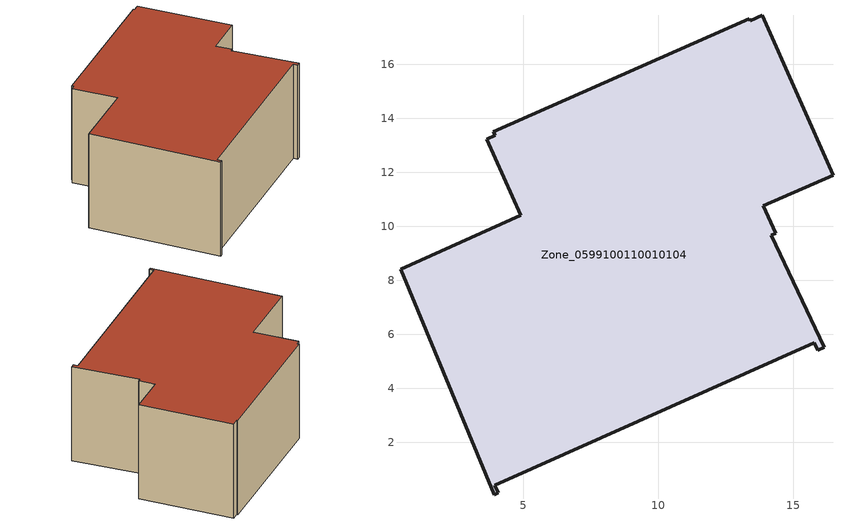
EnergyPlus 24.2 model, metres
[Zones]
Zone_0599100110010104
 floor ground (C_G): 14.2,9.67 16.16,5.52 15.92,5.41 15.79,5.69 3.96,0.41 4.09,0.13 3.93,0.06 0.46,8.42 4.91,10.41 3.65,13.23 3.96,13.37 3.89,13.51 13.38,17.7 13.42,17.63 13.87,17.83 16.48,11.9 13.9,10.76 14.35,9.74 z0
 wall outside (C_F): 4.09,0.13 3.96,0.41 15.79,5.69 15.92,5.41 16.16,5.52 14.2,9.67 14.35,9.74 13.9,10.76 16.48,11.9 13.87,17.83 13.42,17.63 13.38,17.7 3.89,13.51 3.96,13.37 3.65,13.23 4.91,10.41 0.46,8.42 3.93,0.06 4.09,0.13 z0:6.85
 roof outside (C_R): 16.16,5.52 14.2,9.67 14.35,9.74 13.9,10.76 16.48,11.9 13.87,17.83 13.42,17.63 13.38,17.7 3.89,13.51 3.96,13.37 3.65,13.23 4.91,10.41 0.46,8.42 3.93,0.06 4.09,0.13 3.96,0.41 15.79,5.69 15.92,5.41 z6.85
[BUILDING]
Pand.0599100110010104: North Axis=0; Terrain=City; Loads Convergence Tolerance Value=0.04; Temperature Convergence Tolerance Value=0.4; Solar Distribution=FullExterior; Maximum Number of Warmup Days=25; Minimum Number of Warmup Days=1
[Site:Location]
Rotterdam.The.Hague.AP_ZH_NLD Design_Conditions: Latitude=51.96; Longitude=4.45; Time Zone=1; Elevation=-4.5
[SITE:GROUNDTEMPERATURE:BUILDINGSURFACE]
18, 18, 18, 18, 18, 18, 18, 18, 18, 18, 18, 18
[MATERIAL] Thermal Absorptance=0.9; Solar Absorptance=0.7; Visible Absorptance=0.7
Name | Roughness | Thickness | Conductivity | Density | Specific Heat
G.D.2015-2018 | MediumSmooth | 0.15 | 0.0428571 | 540 | 1210
F.D.2015-2018 | Rough | 0.3 | 0.0666667 | 1920 | 840
R.D.2015-2018 | MediumRough | 0.2 | 0.0333333 | 1500 | 1000
[CONSTRUCTION]
C_G: G.D.2015-2018
C_F: F.D.2015-2018
C_R: R.D.2015-2018
[ZONE]
Zone_0599100110010104: Type=1; Multiplier=1; Ceiling Height=Autocalculate; Volume=Autocalculate; Floor Area=autocalculate; Part of Total Floor Area=Yes
[ZONEINFILTRATION:DESIGNFLOWRATE]
Infil_Zone_0599100110010104: Zone or ZoneList or Space or SpaceList=Zone_0599100110010104; Schedule=AlwaysOn; Design Flow Rate Calculation Method=Flow/Area; Flow Rate per Floor Area=0.0021; Constant Term Coefficient=1; Temperature Term Coefficient=0; Velocity Term Coefficient=0; Velocity Squared Term Coefficient=0
[HVACTEMPLATE:ZONE:IDEALLOADSAIRSYSTEM]
Zone_0599100110010104: Maximum Heating Supply Air Temperature=50; Minimum Cooling Supply Air Temperature=13; Maximum Heating Supply Air Humidity Ratio=0.0156; Minimum Cooling Supply Air Humidity Ratio=0.0077; Heating Limit=NoLimit; Cooling Limit=NoLimit; Dehumidification Control Type=ConstantSensibleHeatRatio; Cooling Sensible Heat Ratio=0.7; Dehumidification Setpoint=60; Humidification Control Type=None; Humidification Setpoint=30; Outdoor Air Method=None; Outdoor Air Flow Rate per Person=0.00944; Outdoor Air Flow Rate per Zone Floor Area=0; Outdoor Air Flow Rate per Zone=0; Demand Controlled Ventilation Type=None; Outdoor Air Economizer Type=NoEconomizer; Heat Recovery Type=None; Sensible Heat Recovery Effectiveness=0.7; Latent Heat Recovery Effectiveness=0.65
[ZONECONTROL:THERMOSTAT]
ThermostatControl_Zone_0599100110010104: Zone or ZoneList=Zone_0599100110010104; Control Type Schedule=DualSetpointControlType; Control 1=Thermostat_Zone_0599100110010104; Temperature Difference Between Cutout And Setpoint=0
[THERMOSTATSETPOINT:DUALSETPOINT]
Thermostat_Zone_0599100110010104: Heating Setpoint Temperature Schedule=HeatingSetpoint_Zone_0599100110010104; Cooling Setpoint Temperature Schedule=CoolingSetpoint_Zone_0599100110010104
[SCHEDULE:COMPACT]
HeatingSetpoint_Zone_0599100110010104: Through: 12/31, For: AllDays, Until: 24:00, 21
CoolingSetpoint_Zone_0599100110010104: Through: 12/31, For: AllDays, Until: 24:00, 24
DualSetpointControlType: Through: 12/31, For: AllDays, Until: 24:00, 4
AlwaysOn: Through: 12/31, For: AllDays, Until: 24:00, 1
